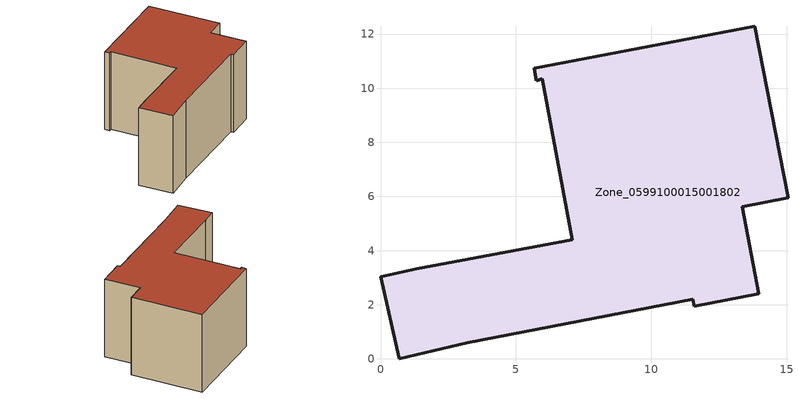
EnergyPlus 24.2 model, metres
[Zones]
Zone_0599100015001802
 floor ground (C_G): 3.21,0.59 0.69,0 0,3.04 1.33,3.33 7.09,4.4 5.97,10.35 5.76,10.27 5.67,10.73 13.83,12.29 15.05,5.95 13.36,5.62 13.98,2.41 11.59,1.94 11.54,2.2 z0.82
 wall outside (C_F): 0.69,0 3.21,0.59 11.54,2.2 11.59,1.94 13.98,2.41 13.36,5.62 15.05,5.95 13.83,12.29 5.67,10.73 5.76,10.27 5.97,10.35 7.09,4.4 1.33,3.33 0,3.04 0.69,0 z0.82:8.16
 roof outside (C_R): 3.21,0.59 11.54,2.2 11.59,1.94 13.98,2.41 13.36,5.62 15.05,5.95 13.83,12.29 5.67,10.73 5.76,10.27 5.97,10.35 7.09,4.4 1.33,3.33 0,3.04 0.69,0 z8.16
[BUILDING]
Pand.0599100015001802: North Axis=0; Terrain=City; Loads Convergence Tolerance Value=0.04; Temperature Convergence Tolerance Value=0.4; Solar Distribution=FullExterior; Maximum Number of Warmup Days=25; Minimum Number of Warmup Days=1
[Site:Location]
Rotterdam.The.Hague.AP_ZH_NLD Design_Conditions: Latitude=51.96; Longitude=4.45; Time Zone=1; Elevation=-4.5
[SITE:GROUNDTEMPERATURE:BUILDINGSURFACE]
18, 18, 18, 18, 18, 18, 18, 18, 18, 18, 18, 18
[MATERIAL] Thermal Absorptance=0.9; Solar Absorptance=0.7; Visible Absorptance=0.7
Name | Roughness | Thickness | Conductivity | Density | Specific Heat
G.TC.1965-1974 | MediumSmooth | 0.15 | 0.882353 | 540 | 1210
F.TC.1965-1974 | Rough | 0.3 | 0.697674 | 1920 | 840
R.TC.1965-1974 | MediumRough | 0.2 | 0.232558 | 1500 | 1000
[CONSTRUCTION]
C_G: G.TC.1965-1974
C_F: F.TC.1965-1974
C_R: R.TC.1965-1974
[ZONE]
Zone_0599100015001802: Type=1; Multiplier=1; Ceiling Height=Autocalculate; Volume=Autocalculate; Floor Area=autocalculate; Part of Total Floor Area=Yes
[ZONEINFILTRATION:DESIGNFLOWRATE]
Infil_Zone_0599100015001802: Zone or ZoneList or Space or SpaceList=Zone_0599100015001802; Schedule=AlwaysOn; Design Flow Rate Calculation Method=Flow/Area; Flow Rate per Floor Area=0.003; Constant Term Coefficient=1; Temperature Term Coefficient=0; Velocity Term Coefficient=0; Velocity Squared Term Coefficient=0
[HVACTEMPLATE:ZONE:IDEALLOADSAIRSYSTEM]
Zone_0599100015001802: Maximum Heating Supply Air Temperature=50; Minimum Cooling Supply Air Temperature=13; Maximum Heating Supply Air Humidity Ratio=0.0156; Minimum Cooling Supply Air Humidity Ratio=0.0077; Heating Limit=NoLimit; Cooling Limit=NoLimit; Dehumidification Control Type=ConstantSensibleHeatRatio; Cooling Sensible Heat Ratio=0.7; Dehumidification Setpoint=60; Humidification Control Type=None; Humidification Setpoint=30; Outdoor Air Method=None; Outdoor Air Flow Rate per Person=0.00944; Outdoor Air Flow Rate per Zone Floor Area=0; Outdoor Air Flow Rate per Zone=0; Demand Controlled Ventilation Type=None; Outdoor Air Economizer Type=NoEconomizer; Heat Recovery Type=None; Sensible Heat Recovery Effectiveness=0.7; Latent Heat Recovery Effectiveness=0.65
[ZONECONTROL:THERMOSTAT]
ThermostatControl_Zone_0599100015001802: Zone or ZoneList=Zone_0599100015001802; Control Type Schedule=DualSetpointControlType; Control 1=Thermostat_Zone_0599100015001802; Temperature Difference Between Cutout And Setpoint=0
[THERMOSTATSETPOINT:DUALSETPOINT]
Thermostat_Zone_0599100015001802: Heating Setpoint Temperature Schedule=HeatingSetpoint_Zone_0599100015001802; Cooling Setpoint Temperature Schedule=CoolingSetpoint_Zone_0599100015001802
[SCHEDULE:COMPACT]
HeatingSetpoint_Zone_0599100015001802: Through: 12/31, For: AllDays, Until: 24:00, 21
CoolingSetpoint_Zone_0599100015001802: Through: 12/31, For: AllDays, Until: 24:00, 24
DualSetpointControlType: Through: 12/31, For: AllDays, Until: 24:00, 4
AlwaysOn: Through: 12/31, For: AllDays, Until: 24:00, 1
